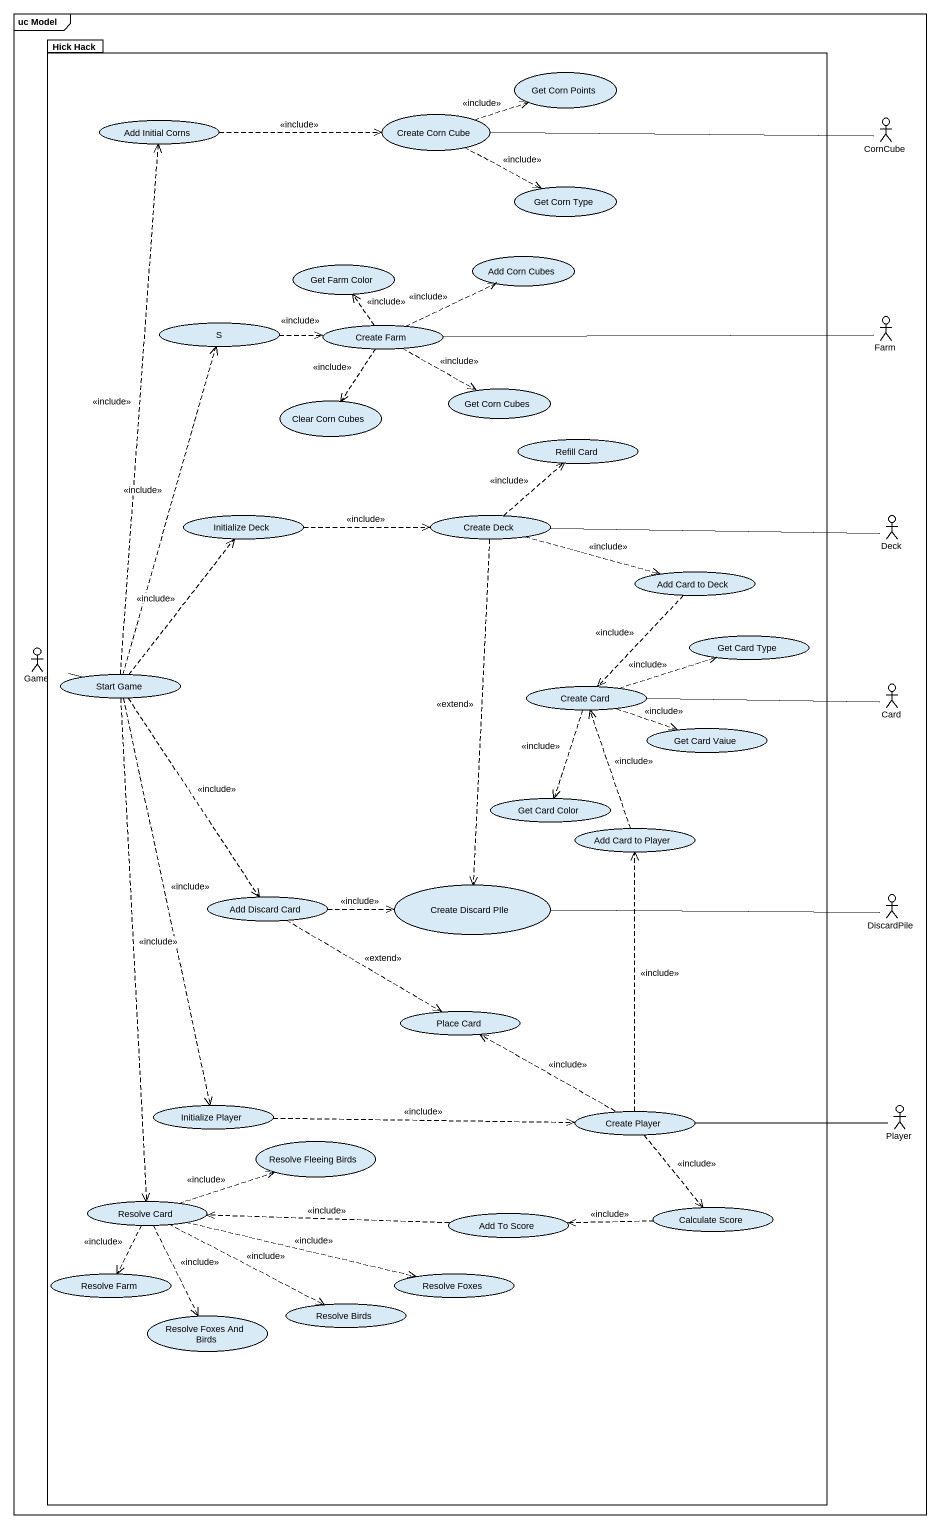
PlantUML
@startuml
mainframe uc Model
package "Hick Hack" as Hick_Hack {
  usecase "Get Corn Points" as Get_Corn_Points
  usecase "Add Initial Corns" as Add_Initial_Corns
  usecase "Create Corn Cube" as Create_Corn_Cube
  usecase "Get Corn Type" as Get_Corn_Type
  usecase "Get Farm Color" as Get_Farm_Color
  usecase "Add Corn Cubes" as Add_Corn_Cubes
  usecase S
  usecase "Create Farm" as Create_Farm
  usecase "Get Corn Cubes" as Get_Corn_Cubes
  usecase "Clear Corn Cubes" as Clear_Corn_Cubes
  usecase "Refill Card" as Refill_Card
  usecase "Initialize Deck" as Initialize_Deck
  usecase "Create Deck" as Create_Deck
  usecase "Add Card to Deck" as Add_Card_to_Deck
  usecase "Get Card Type" as Get_Card_Type
  usecase "Start Game" as Start_Game
  usecase "Create Card" as Create_Card
  usecase "Get Card Vaiue" as Get_Card_Vaiue
  usecase "Get Card Color" as Get_Card_Color
  usecase "Add Card to Player" as Add_Card_to_Player
  usecase "Add Discard Card" as Add_Discard_Card
  usecase "Create Discard PIle" as Create_Discard_PIle
  usecase "Place Card" as Place_Card
  usecase "Initialize Player" as Initialize_Player
  usecase "Create Player" as Create_Player
  usecase "Resolve Fleeing Birds" as Resolve_Fleeing_Birds
  usecase "Resolve Card" as Resolve_Card
  usecase "Calculate Score" as Calculate_Score
  usecase "Add To Score" as Add_To_Score
  usecase "Resolve Farm" as Resolve_Farm
  usecase "Resolve Foxes" as Resolve_Foxes
  usecase "Resolve Foxes And Birds" as Resolve_Foxes_And_Birds
  usecase "Resolve Birds" as Resolve_Birds
}
actor CornCube
actor Farm
actor Deck
actor Game
actor "Card" as Card_
actor DiscardPile
actor Player
Add_Initial_Corns .right.> Create_Corn_Cube : <<include>>
Create_Corn_Cube .right.> Get_Corn_Points : <<include>>
Create_Corn_Cube -right- CornCube
Create_Corn_Cube .right.> Get_Corn_Type : <<include>>
S .right.> Create_Farm : <<include>>
Create_Farm .up.> Get_Farm_Color : <<include>>
Create_Farm .right.> Add_Corn_Cubes : <<include>>
Create_Farm -right- Farm
Create_Farm .right.> Get_Corn_Cubes : <<include>>
Create_Farm ..> Clear_Corn_Cubes : <<include>>
Initialize_Deck .right.> Create_Deck : <<include>>
Create_Deck .up.> Refill_Card : <<include>>
Create_Deck -right- Deck
Create_Deck .right.> Add_Card_to_Deck : <<include>>
Create_Deck ..> Create_Discard_PIle : <<extend>>
Add_Card_to_Deck ..> Create_Card : <<include>>
Game -right- Start_Game
Start_Game .up.> Add_Initial_Corns : <<include>>
Start_Game .up.> S : <<include>>
Start_Game .up.> Initialize_Deck : <<include>>
Start_Game ..> Add_Discard_Card : <<include>>
Start_Game ..> Initialize_Player : <<include>>
Start_Game ..> Resolve_Card : <<include>>
Create_Card .right.> Get_Card_Type : <<include>>
Create_Card -right- Card_
Create_Card .right.> Get_Card_Vaiue : <<include>>
Create_Card ..> Get_Card_Color : <<include>>
Add_Card_to_Player .up.> Create_Card : <<include>>
Add_Discard_Card .right.> Create_Discard_PIle : <<include>>
Add_Discard_Card .right.> Place_Card : <<extend>>
Create_Discard_PIle -right- DiscardPile
Initialize_Player .right.> Create_Player : <<include>>
Create_Player .up.> Add_Card_to_Player : <<include>>
Create_Player .left.> Place_Card : <<include>>
Create_Player ..> Calculate_Score : <<include>>
Player -left- Create_Player
Resolve_Card .right.> Resolve_Fleeing_Birds : <<include>>
Resolve_Card ..> Resolve_Farm : <<include>>
Resolve_Card .right.> Resolve_Foxes : <<include>>
Resolve_Card ..> Resolve_Foxes_And_Birds : <<include>>
Resolve_Card .right.> Resolve_Birds : <<include>>
Calculate_Score .left.> Add_To_Score : <<include>>
Add_To_Score .left.> Resolve_Card : <<include>>
@enduml
